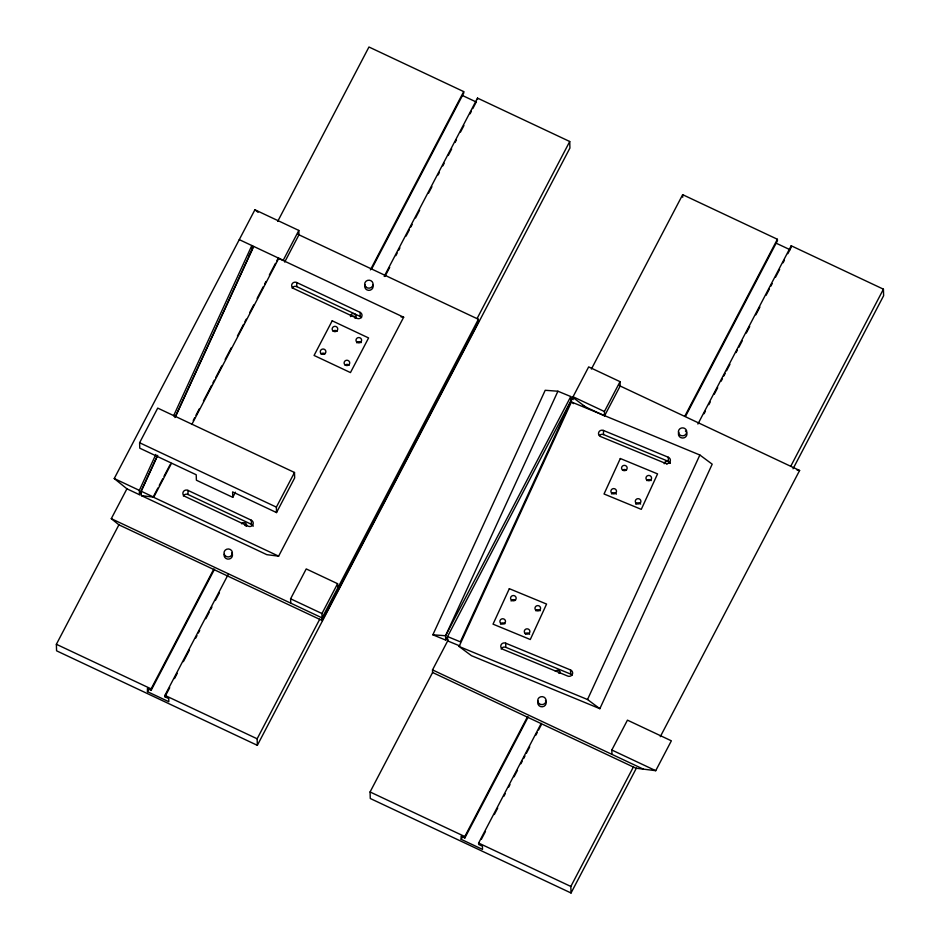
<?xml version="1.0" encoding="UTF-8"?>
<svg xmlns="http://www.w3.org/2000/svg" width="940" height="940" viewBox="0 0 940 940"><rect width="100%" height="100%" fill="white"/><g stroke="black" fill="none" stroke-linecap="round" stroke-linejoin="round"><path stroke-width="1.41" d="M284.691 262.06L298.955 234.8L298.826 230.441L254.905 209.773L114.245 478.542L126.924 488.812L139.472 494.71L139.343 490.363L155.852 454.431M173.571 415.856L251.826 245.54L251.955 249.899L174.922 417.548M139.472 494.71L157.203 456.123M276.83 260.756L278.181 258.159L403.66 317.227L278.628 556.151L266.831 554.671L141.352 495.603L141.223 491.244L157.732 455.324M175.463 416.737L253.706 246.421M583.094 405.927L585.667 406.985L572.695 397.326L445.701 640.105L432.858 634.794L545.2 390.288L557.913 391.228L570.768 396.539L570.897 400.887M557.913 391.228L445.572 635.745L445.701 640.105M572.695 397.326L460.341 641.844L447.499 636.545L447.628 640.904L459.801 645.921M459.084 646.485L571.426 401.968L699.865 455.007L712.191 464.172L599.849 708.69L471.41 655.662L459.084 646.485L587.524 699.525L599.849 708.69M587.524 699.525L699.865 455.007M139.602 442.74L157.732 408.101L294.502 472.479L294.655 477.931L276.524 512.57L232.615 491.89L232.768 497.342L196.389 480.211L196.225 474.771L139.755 448.18L139.602 442.74L276.372 507.13L276.524 512.57M298.074 234.389L478.389 319.271L478.46 321.88L322.173 620.518L118.898 524.826L111.296 518.668L126.924 488.812M248.56 256.385L252.637 248.595M384.202 276.372L477.508 98.101L569.734 141.505L569.922 148.038L257.337 745.326L56.576 650.821L56.377 644.288L119.039 524.567M277.711 221.37L368.962 47L463.702 91.603L463.749 93.013L371.805 268.687M153.831 495.78L157.908 487.989M159.271 485.393L162.667 478.895M164.018 476.298L170.14 464.619M193.241 420.474L194.604 417.865M195.955 415.269L199.362 408.782M203.439 400.992L211.594 385.412M212.945 382.815L214.308 380.218M215.671 377.622L221.781 365.93M225.177 359.444L231.299 347.753M237.409 336.073L243.53 324.382M244.882 321.786L246.245 319.189M249.641 312.703L253.718 304.901M257.113 298.415L263.235 286.724M264.598 284.127L265.95 281.53M269.345 275.044L275.467 263.353M141.352 495.603L153.772 497.154L171.444 463.397M191.831 424.445L278.804 258.242M298.826 230.441L283.199 260.31L239.277 239.63M232.768 497.342L235.458 492.207M228.256 574.364L164.923 695.377L164.958 696.798L168.73 698.573L168.824 701.722L147.486 691.687L148.849 689.079M147.486 691.687L147.392 688.527L151.164 690.301L151.117 688.879L213.768 569.17M370.407 269.874L463.702 91.603M151.164 690.301L214.496 569.276M164.958 696.798L169.729 687.681M174.499 678.574L177.225 673.369M183.347 661.666L189.481 649.951M195.602 638.236L196.965 635.64M198.328 633.031L199.691 630.434M205.825 618.72L209.232 612.21M210.595 609.614L211.947 607.005M215.354 600.495L219.443 592.694M384.93 276.478L389.701 267.371M395.822 255.668L397.185 253.06M398.548 250.463L399.911 247.855M406.045 236.14L409.44 229.642M410.804 227.034L412.166 224.437M415.574 217.927L419.663 210.113M428.511 193.205L431.918 186.696M438.052 174.981L439.415 172.384M442.811 165.875L444.173 163.278M448.262 155.464L451.67 148.955M455.078 142.457L456.44 139.849M460.518 132.047L463.925 125.537M470.059 113.822L471.422 111.225M472.785 108.617L476.18 102.108M276.372 507.13L294.502 472.479M290.73 603.139L290.601 598.792L306.228 568.923L337.589 583.693L337.719 588.04M322.173 620.518L321.962 613.55L337.589 583.693M257.337 745.326L257.149 738.793L319.8 619.084M477.109 318.484L569.734 141.505M478.389 319.271L322.091 617.909L111.296 518.668M570.768 396.539L445.572 635.745L432.858 634.794M573.13 399.664L573.048 396.762L588.675 366.894L620.048 381.663L620.177 386.011L604.549 415.88L583.634 406.033M611.952 754.362L611.823 750.002L627.45 720.146L671.36 740.814L655.732 770.683L635.863 768.192L432.588 672.5L432.518 669.891L448.145 640.023M636.415 768.074L571.038 893L370.266 798.495L370.078 791.962L432.729 672.241M591.401 369.044L682.663 194.674L777.392 239.265L777.439 240.687L685.495 416.361M604.549 415.88L604.42 411.52L620.048 381.663M541.264 723.342L478.613 843.051L478.66 844.473L482.42 846.235L482.514 849.396L461.188 839.35L462.539 836.753M461.188 839.35L461.094 836.201L464.853 837.975L464.806 836.553L527.469 716.844M684.778 416.244L777.392 239.265M464.853 837.975L528.186 716.95M697.903 424.046L791.198 245.763L883.424 289.179L883.624 295.712L793.043 468.79M481.374 839.267L485.463 831.454M494.322 814.534L497.718 808.036M503.852 796.321L505.215 793.724M508.622 787.215L509.985 784.606M514.062 776.804L517.47 770.295M520.878 763.785L522.24 761.189M523.604 758.58L524.966 755.983M526.33 753.375L529.725 746.877M535.859 735.162L537.222 732.554M538.585 729.957L541.311 724.752M704.072 413.741L705.435 411.144M708.842 404.635L710.205 402.038M714.283 394.224L717.69 387.727M721.098 381.217L722.461 378.609M723.823 376.012L725.187 373.403M726.55 370.806L729.945 364.297M736.079 352.582L737.442 349.986M738.805 347.377L742.212 340.879M746.289 333.065L749.697 326.556M755.831 314.853L759.908 307.039M766.041 295.336L769.449 288.827M770.812 286.218L772.175 283.622M775.582 277.112L779.659 269.31M783.067 262.8L784.43 260.192M787.837 253.694L791.245 247.185L791.198 245.763M571.038 893L570.839 886.467L633.49 766.758M790.81 466.158L883.424 289.179M660.303 736.666L799.611 470.482L619.295 385.6M401.039 316.909L403.66 317.227M797.12 470.176L799.611 470.482M603.421 430.45L668.281 457.24A3.502 3.337 -1.7 0 1 670.091 461.622A3.502 3.337 -1.7 0 1 665.473 463.349L600.613 436.571A3.502 3.337 -1.7 0 1 598.803 432.189A3.502 3.337 -1.7 0 1 603.421 430.45L603.539 434.586L668.411 461.376A3.502 3.337 -1.7 0 1 670.267 463.209M505.673 643.183L570.545 669.962A3.502 3.337 -1.7 0 1 572.354 674.344A3.502 3.337 -1.7 0 1 567.736 676.072L502.865 649.293A3.502 3.337 -1.7 0 1 501.067 644.911A3.502 3.337 -1.7 0 1 505.673 643.183L505.802 647.319L570.662 674.098A3.502 3.337 -1.7 0 1 572.084 675.167M462.586 95.575L476.392 102.072M776.275 243.249L790.082 249.746M573.048 396.762L604.42 411.52M296.711 282.517L360.079 312.35A3.502 3.337 -1.7 0 1 361.653 316.815A3.502 3.337 -1.7 0 1 356.953 318.319L293.586 288.498A3.502 3.337 -1.7 0 1 292.011 284.033A3.502 3.337 -1.7 0 1 296.711 282.517L296.84 286.653L360.208 316.486A3.502 3.337 -1.7 0 1 361.559 317.626M187.941 490.375L251.297 520.208A3.502 3.337 -1.7 0 1 252.872 524.673A3.502 3.337 -1.7 0 1 248.172 526.177L184.804 496.344A3.502 3.337 -1.7 0 1 183.241 491.879A3.502 3.337 -1.7 0 1 187.941 490.375L188.059 494.511L251.427 524.344A3.502 3.337 -1.7 0 1 253.189 526.259M114.245 478.542L139.343 490.363M141.223 491.244L153.772 497.154M153.15 497.072L278.628 556.151M290.601 598.792L321.962 613.55M611.823 750.002L655.732 770.683M432.518 669.891L643.312 769.132M56.377 644.288L151.117 688.879M164.923 695.377L257.149 738.793M370.078 791.962L464.806 836.553M478.613 843.051L570.839 886.467M571.426 401.968L573.67 403.636M254.905 209.773L258.077 212.334M682.663 194.674L682.734 197.283M668.281 457.24L668.411 461.376M570.545 669.962L570.662 674.098M477.508 98.101L477.544 99.511M360.079 312.35L360.208 316.486M251.297 520.208L251.427 524.344M372.921 285.067A4.207 3.995 -1.7 0 1 368.645 290.343A4.207 3.995 -1.7 0 1 365.166 284.585M231.78 552.908A4.207 3.995 -1.7 0 1 229.078 559.053A4.207 3.995 -1.7 0 1 224.155 554.341M511.078 600.966A2.808 2.667 -1.7 0 1 515.496 600.448M535.694 610.741A2.808 2.667 -1.7 0 1 540.148 610.8M500.468 624.09A2.808 2.667 -1.7 0 1 504.909 623.772M525.213 633.772A2.808 2.667 -1.7 0 1 529.631 634.253M611.47 493.923A2.808 2.667 -1.7 0 1 616.323 494.182M622.527 470.247A2.808 2.667 -1.7 0 1 626.486 470.282M646.697 480.575A2.808 2.667 -1.7 0 1 651.138 480.634M635.769 504.169A2.808 2.667 -1.7 0 1 640.622 504.087M599.403 435.572A3.502 3.337 -1.7 0 1 603.539 434.586M501.185 649.047A3.502 3.337 -1.7 0 1 505.802 647.319M545.47 700.582A4.207 3.995 -1.7 0 1 542.227 706.798A4.207 3.995 -1.7 0 1 538.197 701.029M686.682 432.635A4.207 3.995 -1.7 0 1 679.784 434.856A4.207 3.995 -1.7 0 1 681.23 428.064A4.207 3.995 -1.7 0 1 686.682 432.635A4.207 3.995 -1.7 0 1 682.334 438.017A4.207 3.995 -1.7 0 1 678.868 432.247M685.413 431.025A4.207 3.995 -1.7 0 1 686.141 431.812M350.526 316.592A2.808 2.667 -1.7 0 1 354.356 313.748A2.808 2.667 -1.7 0 1 355.026 318.308M241.568 523.803A2.808 2.667 -1.7 0 1 246.562 526.106M352.288 316.38A2.808 2.667 -1.7 0 1 356.166 318.448M244.87 525.343A2.808 2.667 -1.7 0 1 246.08 526.106M345.18 365.049A2.808 2.667 -1.7 0 1 349.139 365.272M333.16 331.174A2.808 2.667 -1.7 0 1 337.131 331.303M321.092 354.063A2.808 2.667 -1.7 0 1 325.04 353.816M356.648 342.783A2.808 2.667 -1.7 0 1 361.101 342.665M183.359 496.014A3.502 3.337 -1.7 0 1 188.059 494.511M292.14 288.169A3.502 3.337 -1.7 0 1 296.84 286.653M555.352 671.336A2.808 2.667 -1.7 0 1 560.381 673.263M664.204 463.737A2.808 2.667 -1.7 0 1 669.75 463.349M558.724 673.075A2.808 2.667 -1.7 0 1 559.359 673.416M666.519 463.89A2.808 2.667 -1.7 0 1 667.247 463.843M509.327 588.687L493.03 624.148L530.278 639.517L546.575 604.067L509.327 588.687M620.318 458.52L604.032 493.982L641.28 509.351L657.565 473.901L620.318 458.52M332.196 320.81L314.066 355.449L350.456 372.581L368.586 337.942L332.196 320.81M366.083 287.182A4.207 3.995 -1.7 0 0 372.992 284.961A4.207 3.995 -1.7 0 0 367.54 280.39A4.207 3.995 -1.7 0 0 366.083 287.182M225.424 555.951A4.207 3.995 -1.7 0 0 232.333 553.742A4.207 3.995 -1.7 0 0 226.869 549.172A4.207 3.995 -1.7 0 0 225.424 555.951M511.936 600.484A2.808 2.667 -1.7 0 0 516.166 598.204A2.808 2.667 -1.7 0 0 511.995 595.866A2.808 2.667 -1.7 0 0 511.936 600.484M525.73 633.818A2.808 2.667 -1.7 0 0 529.902 631.445A2.808 2.667 -1.7 0 0 525.66 629.201A2.808 2.667 -1.7 0 0 525.73 633.818M536.023 610.354A2.808 2.667 -1.7 0 0 540.547 608.638A2.808 2.667 -1.7 0 0 536.74 605.783A2.808 2.667 -1.7 0 0 536.023 610.354M501.149 623.643A2.808 2.667 -1.7 0 0 505.497 621.563A2.808 2.667 -1.7 0 0 501.431 619.037A2.808 2.667 -1.7 0 0 501.149 623.643M612.152 493.477A2.808 2.667 -1.7 0 0 616.487 491.397A2.808 2.667 -1.7 0 0 612.434 488.871A2.808 2.667 -1.7 0 0 612.152 493.477M622.938 470.317A2.808 2.667 -1.7 0 0 627.168 468.038A2.808 2.667 -1.7 0 0 622.985 465.7A2.808 2.667 -1.7 0 0 622.938 470.317M636.732 503.652A2.808 2.667 -1.7 0 0 640.904 501.279A2.808 2.667 -1.7 0 0 636.662 499.034A2.808 2.667 -1.7 0 0 636.732 503.652M647.025 480.187A2.808 2.667 -1.7 0 0 651.538 478.472A2.808 2.667 -1.7 0 0 647.731 475.616A2.808 2.667 -1.7 0 0 647.025 480.187M539.114 703.625A4.207 3.995 -1.7 0 0 546.023 701.416A4.207 3.995 -1.7 0 0 540.571 696.834A4.207 3.995 -1.7 0 0 539.114 703.625M345.368 365.131A2.808 2.667 -1.7 0 0 349.715 363.063A2.808 2.667 -1.7 0 0 345.662 360.525A2.808 2.667 -1.7 0 0 345.368 365.131M333.465 331.256A2.808 2.667 -1.7 0 0 337.754 329.071A2.808 2.667 -1.7 0 0 333.641 326.638A2.808 2.667 -1.7 0 0 333.465 331.256M321.221 353.698A2.808 2.667 -1.7 0 0 325.828 352.195A2.808 2.667 -1.7 0 0 322.173 349.163A2.808 2.667 -1.7 0 0 321.221 353.698M357.141 342.372A2.808 2.667 -1.7 0 0 361.583 340.491A2.808 2.667 -1.7 0 0 357.658 337.777A2.808 2.667 -1.7 0 0 357.141 342.372"/></g></svg>
